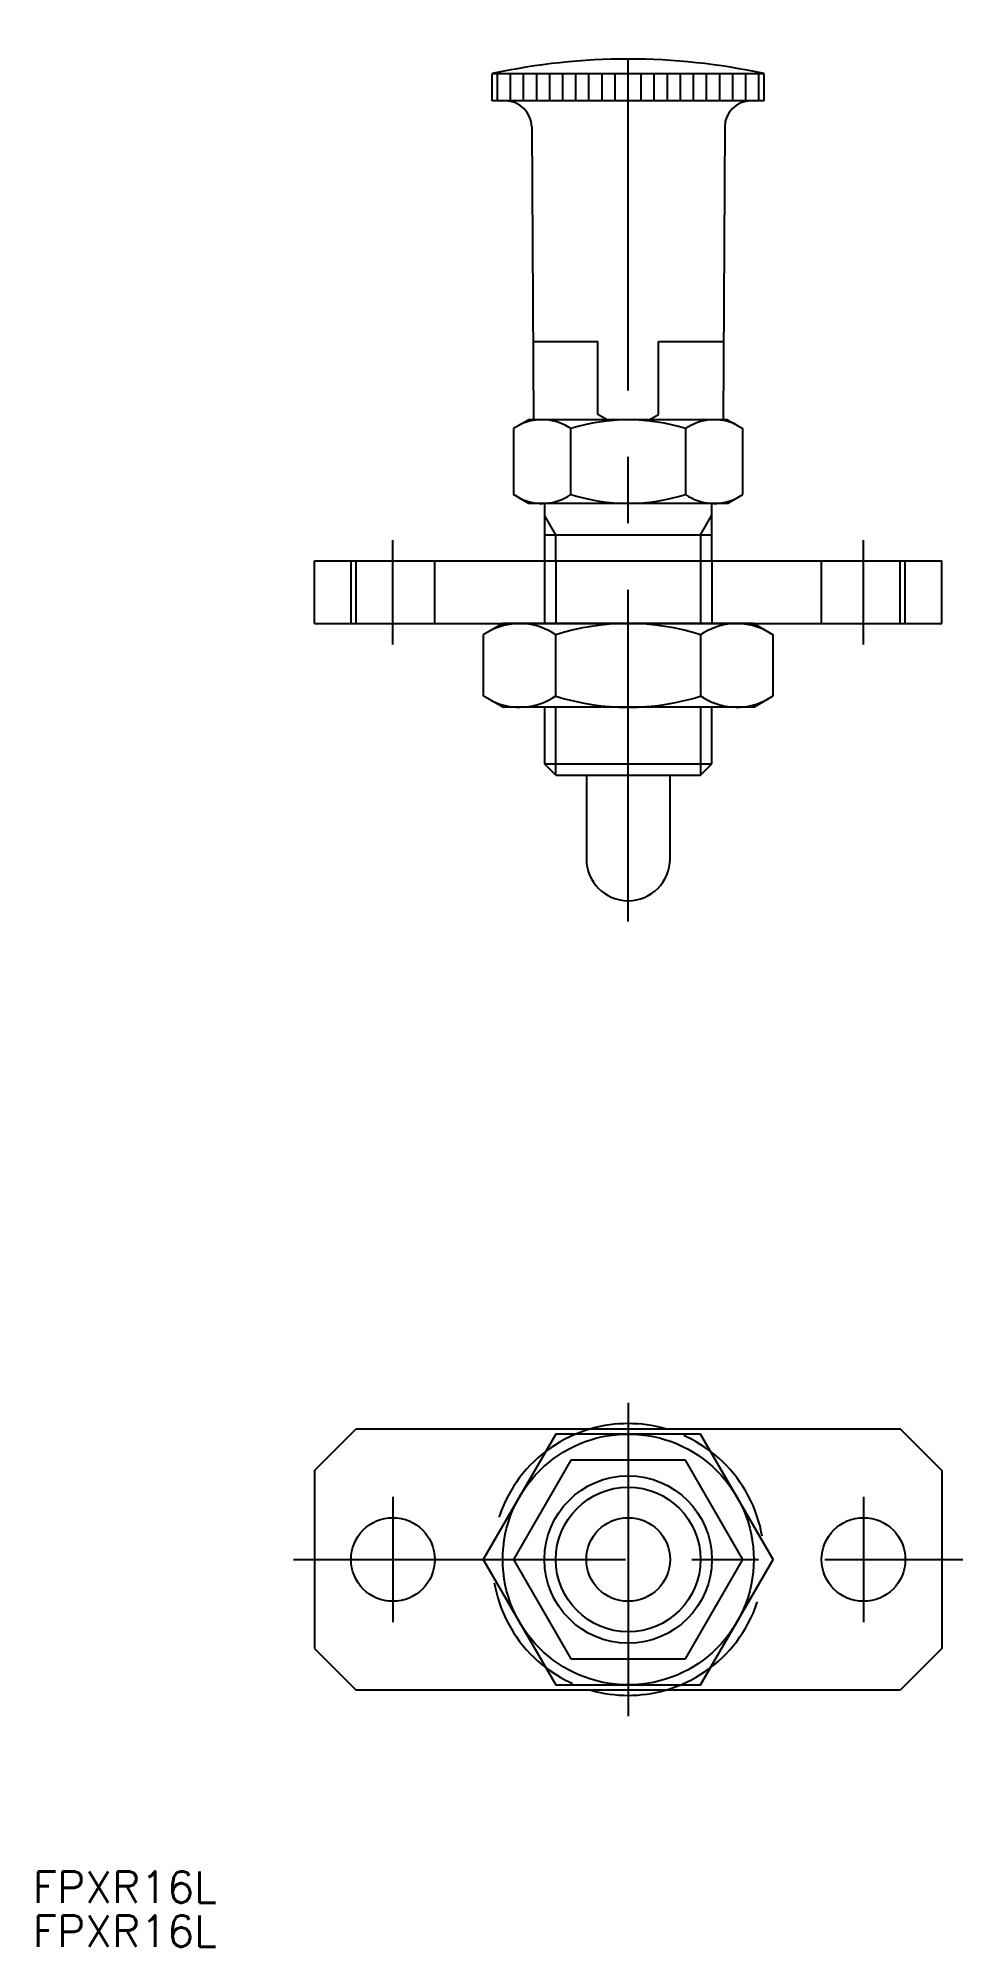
# Model space of a CAD drawing. Extents: x -56 to 32, y -37 to 146.
import ezdxf

# ---------------------------------------------------------------- set-up
doc = ezdxf.new("R2010")
doc.units = 0
doc.linetypes.add('CENTER', pattern=[50.8, 31.75, -6.35, 6.35, -6.35])
doc.linetypes.add('DASHED', pattern=[19.05, 12.7, -6.35])
doc.layers.get('0').update_dxf_attribs({"linetype": 'CONTINUOUS'})
doc.layers.add('CENTER', color=1, linetype='CENTER')
doc.styles.get("Standard").update_dxf_attribs({"font": 'txt.shx', "height": 3, "bigfont": 'bigfont.shx'})

# ---------------------------------------------------------------- blocks, each defined once
blk = doc.blocks.new('*U4')
at = {"color": 7, "linetype": 'CONTINUOUS'}
blk.add_text('FPXR16L', height=3, dxfattribs=at).set_placement((-56.94, -32.83))
blk = doc.blocks.new('*U5')
at = {"color": 7, "linetype": 'CONTINUOUS'}
blk.add_text('FPXR16L', height=3, dxfattribs=at).set_placement((-56.94, -37.05))

msp = doc.modelspace()

# ---------------------------------------------------------------- linework, layer by layer
at = {"color": 7, "linetype": 'CONTINUOUS'}
for p, q in [((13, 142.12), (-13, 142.12)), ((-13, 139.52), (-13, 142.12)), ((-12.5, 139.52), (-12.5, 142.12)), ((-11.25, 139.52), (-11.25, 142.12)), ((-10, 139.52), (-10, 142.12)), ((-8.75, 139.52), (-8.75, 142.12)), ((-7.5, 139.52), (-7.5, 142.12)), ((-6.25, 139.52), (-6.25, 142.12)), ((-5, 139.52), (-5, 142.12)), ((-3.75, 139.52), (-3.75, 142.12)), ((-2.5, 139.52), (-2.5, 142.12)), ((-1.25, 139.52), (-1.25, 142.12)), ((0, 139.52), (0, 142.12)), ((1.25, 139.52), (1.25, 142.12)), ((2.5, 139.52), (2.5, 142.12)), ((3.75, 139.52), (3.75, 142.12)), ((5, 139.52), (5, 142.12)), ((6.25, 139.52), (6.25, 142.12)), ((7.5, 139.52), (7.5, 142.12)), ((8.75, 139.52), (8.75, 142.12)), ((10, 139.52), (10, 142.12)), ((11.25, 139.52), (11.25, 142.12)), ((12.5, 139.52), (12.5, 142.12)), ((13, 139.52), (13, 142.12)), ((13, 139.52), (-13, 139.52)), ((-9.23, 137.05), (-9.07, 109.02)), ((9.23, 137.05), (9.07, 109.02)), ((-9.12, 116.52), (-2.9, 116.52)), ((-2.9, 109.54), (-2.9, 116.52)), ((2.9, 116.52), (9.12, 116.52)), ((2.9, 109.54), (2.9, 116.52)), ((-9.5, 109.02), (-10.97, 108.18)), ((-10.97, 108.18), (-10.97, 101.87)), ((9.5, 109.02), (-9.5, 109.02)), ((-5.48, 101.87), (-5.48, 108.18)), ((-2, 109.02), (-2.9, 109.54)), ((2, 109.02), (2.9, 109.54)), ((5.48, 108.18), (5.48, 101.87)), ((9.5, 109.02), (10.97, 108.18)), ((10.97, 101.87), (10.97, 108.18)), ((-9.5, 101.02), (-10.97, 101.87)), ((9.5, 101.02), (-9.5, 101.02)), ((-8, 101.02), (-8, 95.52)), ((8, 95.52), (8, 101.02)), ((9.5, 101.02), (10.97, 101.87)), ((-8, 98.02), (8, 98.02)), ((-30, 95.52), (30, 95.52)), ((-30, 89.52), (-30, 95.52)), ((-26, 89.52), (-26, 95.52)), ((26, 89.52), (26, 95.52)), ((30, 89.52), (30, 95.52)), ((-30, 89.52), (30, 89.52)), ((-12, 89.52), (-13.86, 88.45)), ((12, 89.52), (-12, 89.52)), ((12, 89.52), (13.86, 88.45)), ((-13.86, 88.45), (-13.86, 82.6)), ((-6.93, 82.6), (-6.93, 88.45)), ((6.93, 88.45), (6.93, 82.6)), ((13.86, 82.6), (13.86, 88.45)), ((-12, 81.52), (-13.86, 82.6)), ((12, 81.52), (13.86, 82.6)), ((12, 81.52), (-12, 81.52)), ((-8, 81.52), (-8, 76.11)), ((8, 76.11), (8, 81.52)), ((-6.92, 75.02), (-8, 76.11)), ((-8, 76.11), (8, 76.11)), ((-6.92, 75.02), (6.92, 75.02)), ((-4, 75.02), (-4, 67.02)), ((4, 67.02), (4, 75.02)), ((6.92, 75.02), (8, 76.11)), ((-30, 8.5), (-26, 12.5)), ((-26, 12.5), (26, 12.5)), ((30, 8.5), (26, 12.5)), ((-30, 8.5), (-30, -8.5)), ((30, 8.5), (30, -8.5)), ((-30, -8.5), (-26, -12.5)), ((30, -8.5), (26, -12.5)), ((26, -12.5), (-26, -12.5))]:
    msp.add_line(p, q, dxfattribs=at)
at = {"color": 3, "linetype": 'CONTINUOUS'}
for p, q in [((-6.92, 98.02), (-8, 99.9)), ((6.92, 98.02), (8, 99.9)), ((-6.92, 95.52), (-6.92, 98.02)), ((6.92, 98.02), (6.92, 95.52)), ((-6.92, 75.02), (-6.92, 81.52)), ((6.92, 81.52), (6.92, 75.02))]:
    msp.add_line(p, q, dxfattribs=at)
at = {"color": 3, "linetype": 'DASHED'}
for p, q in [((-26.5, 89.52), (-26.5, 95.52)), ((-18.5, 89.52), (-18.5, 95.52)), ((-8, 95.52), (-8, 89.52)), ((-6.92, 95.52), (-6.92, 89.52)), ((6.92, 95.52), (6.92, 89.52)), ((8, 95.52), (8, 89.52)), ((18.5, 89.52), (18.5, 95.52)), ((26.5, 89.52), (26.5, 95.52)), ((-5.48, 9.5), (-10.97, 0)), ((5.48, 9.5), (-5.48, 9.5)), ((10.97, 0), (5.48, 9.5)), ((-10.97, 0), (-5.48, -9.5)), ((5.48, -9.5), (10.97, 0)), ((-5.48, -9.5), (5.48, -9.5))]:
    msp.add_line(p, q, dxfattribs=at)
at = {"color": 7, "linetype": 'CONTINUOUS'}
msp.add_lwpolyline([(-6.93, 12), (-13.86, 0), (-6.93, -12), (6.93, -12), (13.86, 0), (6.93, 12)], close=True, dxfattribs=at)
for centre, radius in [((0, 0), 12), ((0, 0), 8), ((-22.5, 0), 4), ((0, 0), 4), ((22.5, 0), 4)]:
    msp.add_circle(centre, radius, dxfattribs=at)
at = {"color": 3, "linetype": 'CONTINUOUS'}
msp.add_circle((0, 0), 6.92, dxfattribs=at)
at = {"color": 7, "linetype": 'CONTINUOUS'}
for centre, radius, start, end in [((0, 82.47), 61.06, 77.7067, 102.2933), ((-11.73, 137.02), 2.5, 0.5, 90), ((11.73, 137.02), 2.5, 90, 179.5), ((-8.23, 104.17), 4.86, 55.6158, 115.6158), ((0, 90.87), 18.15, 72.412, 107.588), ((8.23, 104.17), 4.86, 64.3842, 124.3842), ((-8.23, 105.88), 4.86, 244.3842, 304.3842), ((0, 119.18), 18.15, 252.412, 287.588), ((8.23, 105.88), 4.86, 235.6158, 295.6158), ((-10.39, 83.39), 6.13, 55.6158, 115.6158), ((0, 66.6), 22.93, 72.412, 107.588), ((10.39, 83.39), 6.13, 64.3842, 124.3842), ((-10.39, 87.66), 6.13, 244.3842, 304.3842), ((0, 104.45), 22.93, 252.412, 287.588), ((10.39, 87.66), 6.13, 235.6158, 295.6158), ((0, 67.02), 4, 180, 360), ((0, 0), 13, 74.0576, 105.9424), ((0, 0), 13, 254.0576, 285.9424)]:
    msp.add_arc(centre, radius, start, end, dxfattribs=at)
at = {"color": 3, "linetype": 'DASHED'}
for start, end in [(105.9424, 254.0576), (285.9424, 74.0576)]:
    msp.add_arc((0, 0), 13, start, end, dxfattribs=at)
at = {"layer": 'CENTER', "color": 1, "linetype": 'CENTER'}
for p, q in [((0, 61.02), (0, 145.52)), ((-22.5, 87.52), (-22.5, 97.52)), ((22.5, 87.52), (22.5, 97.52)), ((0, 15), (0, -15)), ((-22.5, 6), (-22.5, -6)), ((22.5, 6), (22.5, -6)), ((-32, 0), (32, 0))]:
    msp.add_line(p, q, dxfattribs=at)

# ---------------------------------------------------------------- block references
at = {"color": 7, "linetype": 'CONTINUOUS'}
for name in ['*U4', '*U5']:
    msp.add_blockref(name, (0, 0), dxfattribs=at)

doc.saveas('drawing.dxf')
